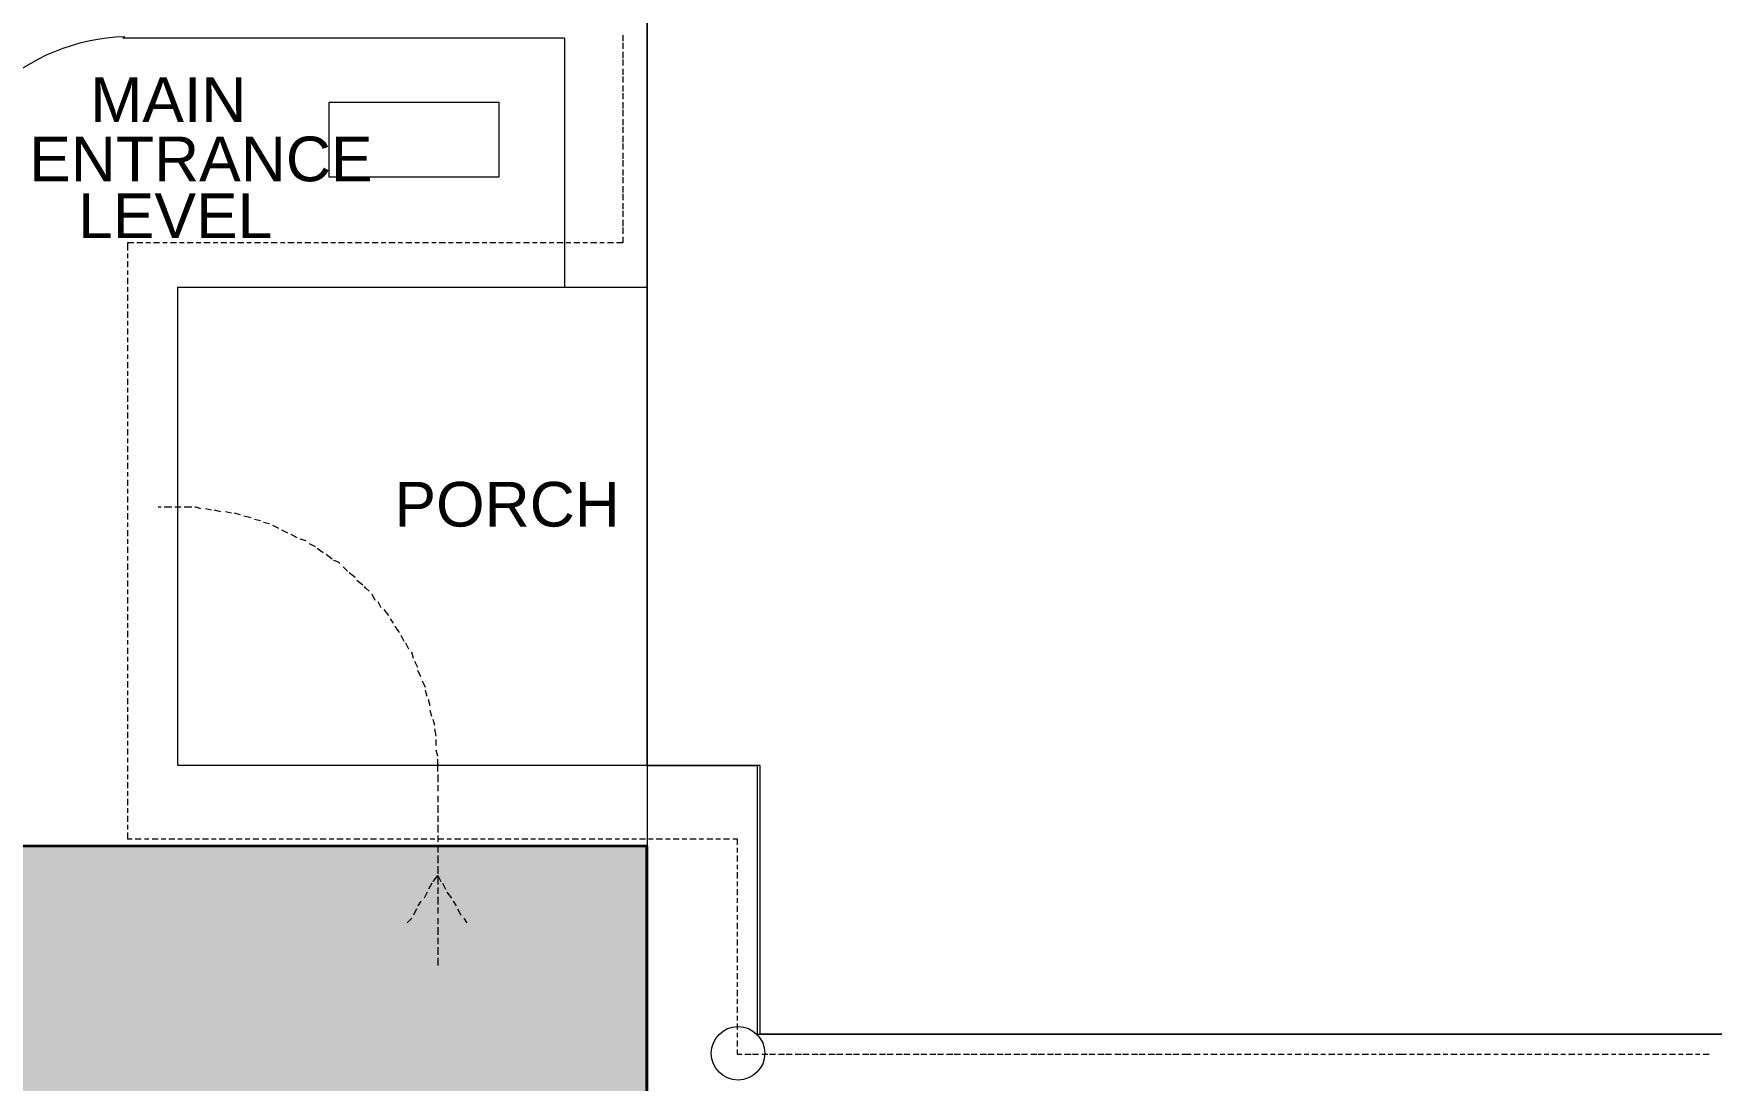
# Model space of a CAD drawing. Header units: inches. Extents: x 1969 to 240164, y 1364 to 46451.
# Drawn here: x 51854 to 55597, y 20250 to 22586 of the extents above; entities that cross this region are included whole.
import ezdxf

# ---------------------------------------------------------------- set-up
doc = ezdxf.new("R2010")
doc.units = ezdxf.units.IN
doc.header["$MEASUREMENT"] = 0
for name, color, linetype in [('PDF_0', 7, 'Continuous'), ('PDF_ESElevation', 7, 'Continuous'), ('PDF_foot path', 7, 'Continuous'), ('PDF_HAT', 7, 'Continuous'), ('PDF_ROAD', 7, 'Continuous'), ('PDF_TEXT', 7, 'Continuous'), ('PDF_THIN', 7, 'Continuous'), ('PDF_TXT', 7, 'Continuous'), ('PDF_Wall', 7, 'Continuous')]:
    doc.layers.add(name, color=color, linetype=linetype)
doc.styles.add('PDF Swiss721BT-LightExtended', font='arial.ttf')

msp = doc.modelspace()

# ---------------------------------------------------------------- hatches: boundary and pattern name
at = {"true_color": 0xfecc66}
h = msp.add_hatch(color=31, dxfattribs=at)
h.dxf.hatch_style = 1
h.paths.add_polyline_path([(40008.3, 27445.2), (39953.1, 27576.4), (40565.8, 27834.4), (40621, 27703.3)])
h.paths.add_polyline_path([(40577.6, 27598.8), (40632.8, 27467.6), (40233.2, 27299.2), (40178, 27430.4)])
edge = h.paths.add_edge_path()
edge.add_line((23706.6, 23889.3), (23706.6, 23685.7))
edge.add_line((23706.6, 23685.7), (21592.3, 23685.7))
edge.add_arc((21564.1, 23607.1), 83.5, 70.25, 109.75)
edge.add_line((21535.9, 23685.7), (21474.3, 23685.7))
edge.add_line((21474.3, 23685.7), (21474.3, 23889.3))
edge.add_line((21474.3, 23889.3), (23706.6, 23889.3))
h.paths.add_polyline_path([(40196.6, 27136.6), (40128.6, 27004), (40083.8, 26760.5), (40108.3, 26579.1), (40179.2, 26411.1), (44054.9, 22879.7), (47494.3, 21707.1), (47774.4, 21648.7), (48167.3, 21655.3), (48593.7, 21785.4), (48790.3, 21898.1), (49229.2, 22267.9), (50678.1, 23493.2), (50859.2, 23699.7), (50983, 23900), (51090.8, 24169.8), (51148, 24487.9), (51993.8, 24488.6), (52290.4, 24048.9), (50849.8, 22717.9), (50714.5, 22526.6), (50622.5, 22254.5), (50606.5, 21925.5), (50606.5, 20998.1), (50696.2, 20675.3), (50766.7, 20544.7), (50964.4, 20319.7), (51058.4, 20250.3), (51196.7, 20206.5), (51389.7, 20233.1), (51523.7, 20325.3), (51622.3, 20503.8), (51622.3, 20773.7), (53221, 20773.7), (53221, 20166.3), (53323.2, 20166.3), (53323.2, 19249.4), (51850.7, 19249.4), (48876.6, 20483.8), (45963.5, 21489.1), (43693.6, 22262.7), (41571.7, 24195.4), (39950.9, 25674.8), (39044.1, 26554.3), (38079.5, 27215.6), (35857, 26162.3), (34994.2, 24093.5), (32860.7, 23926.1), (31214.3, 23858), (28068.1, 23728.3), (26623.6, 23670.7), (26125.1, 23748.9), (24768.5, 23544.4), (23827.6, 23544.4), (23273.3, 23447.3), (21482.5, 23346.7), (20701.9, 23346.7), (19975.8, 23179.6), (18647.9, 23098.7), (18526, 23021.2), (18458.9, 22934.2), (16811.9, 22382), (14065.1, 22382), (10291.7, 22150.2), (10399.9, 23009.2), (14054.9, 23234.2), (16268.8, 23125.1), (16401.4, 23136.9), (16539.8, 23172.8), (17389.5, 23514.9), (18148.7, 23728.4), (18898.7, 23820.5), (19842.9, 23871.6), (20739.4, 24014.8), (22123.3, 24079.5), (22770.9, 24079.5), (23779.9, 24246.6), (24703.7, 24246.6), (25375.2, 24342), (26135.3, 24457.9), (26581.9, 24376.1), (27205.7, 24393.1), (34200.4, 24679.5), (34926.4, 26329.3), (38395.3, 28029.7), (39197.5, 27689.4), (39688.1, 27614.9), (39863, 27631.6), (40107.6, 27695.3), (40153.2, 27713), (40296.7, 27791.6), (40552.7, 27873.4), (40725.6, 27893.1), (40799.6, 27443.2), (40565.9, 27413.6), (40402.5, 27338.4), (40299.1, 27258.4)])

# ---------------------------------------------------------------- linework, layer by layer
at = {"lineweight": 35}
msp.add_lwpolyline([(51389.7, 20233.1), (51523.7, 20325.3), (51622.3, 20503.8), (51622.3, 20773.7), (52062, 20773.7), (53221, 20773.7), (53221, 20166.3)], dxfattribs=at)
msp.add_lwpolyline([(51391.2, 20232.7), (51525.3, 20325), (51623.8, 20503.5), (51623.8, 20773.3), (52063.5, 20773.3), (53222.5, 20773.3), (53222.5, 20166)])
at = {"layer": 'PDF_0', "lineweight": 0}
for points in [[(53539.5, 20356.9), (53539.5, 20356.9)], [(55588.1, 20350.1), (55588.1, 20350.1)]]:
    msp.add_lwpolyline(points, dxfattribs=at)
at = {"layer": 'PDF_ESElevation', "lineweight": 0}
msp.add_lwpolyline([(53222.5, 20953.4), (53222.5, 20166)], dxfattribs=at)
for centre, radius, start, end in [((52072, 22127.7), 601.6, 91.6036, 173.7051), ((52072.1, 22127.7), 451.7, 91.8566, 172.6009)]:
    msp.add_arc(centre, radius, start, end, dxfattribs=at)
at = {"layer": 'PDF_foot path', "lineweight": 0}
msp.add_lwpolyline([(53038.4, 22575.9), (52053.3, 22575.9)], dxfattribs=at)
at = {"layer": 'PDF_HAT', "lineweight": 0}
msp.add_lwpolyline([(53222.5, 24007.6), (53222.5, 21972.6), (53222.5, 20953.4), (53467.9, 20953.4), (53467.9, 20353.5), (54425.8, 20353.5), (54903, 20353.5), (55622.2, 20353.5), (55622.2, 28490.1), (53253.2, 28490.1), (53222.5, 28490.1), (53222.5, 24430.3), (53041.8, 24430.3), (53041.8, 24007.6)], close=True, dxfattribs=at)
msp.add_lwpolyline([(53222.5, 20953.4), (52176, 20953.4), (52176, 22020.3), (53222.5, 22020.3)], dxfattribs=at)
at = {"layer": 'PDF_ROAD', "lineweight": 0}
for points in [[(54040.6, 28490.1), (55622.2, 28490.1), (55622.2, 20353.5), (53474.7, 20353.5), (53474.7, 20953.4), (53222.5, 20953.4), (53222.5, 24007.6), (53041.8, 24007.6), (53041.8, 24430.3), (53222.5, 24430.3), (53222.5, 28040.1)], [(53038.4, 22575.9), (53038.4, 22020.3)]]:
    msp.add_lwpolyline(points, dxfattribs=at)
at = {"layer": 'PDF_THIN', "lineweight": 0}
for points in [[(52138.5, 21529.5), (52131.7, 21529.5)], [(52162.4, 21529.5), (52145.3, 21529.5)], [(52182.8, 21529.5), (52169.2, 21529.5)], [(52206.7, 21529.5), (52189.7, 21529.5)], [(52227.1, 21526.1), (52216.9, 21529.5), (52213.5, 21529.5)], [(52251, 21522.7), (52237.4, 21526.1)], [(52271.5, 21519.2), (52257.8, 21522.7)], [(52295.3, 21515.8), (52281.7, 21519.2)], [(52315.8, 21512.4), (52302.1, 21515.8)], [(52339.6, 21505.6), (52322.6, 21509)], [(52360.1, 21498.8), (52346.5, 21502.2)], [(52380.5, 21492), (52366.9, 21495.4)], [(52401, 21481.8), (52387.4, 21488.6)], [(52421.4, 21471.5), (52407.8, 21478.3)], [(52441.9, 21461.3), (52428.3, 21468.1)], [(52462.3, 21454.5), (52448.7, 21457.9)], [(52482.8, 21440.8), (52469.2, 21447.7)], [(52499.8, 21427.2), (52486.2, 21437.4)], [(52520.3, 21413.6), (52506.7, 21423.8)], [(52537.3, 21403.4), (52533.9, 21406.8), (52523.7, 21410.2)], [(52554.4, 21386.3), (52544.2, 21396.5)], [(52571.4, 21372.7), (52557.8, 21382.9)], [(52588.5, 21355.6), (52574.8, 21365.9)], [(52602.1, 21342), (52595.3, 21348.8), (52591.9, 21352.2)], [(52615.7, 21321.5), (52608.9, 21335.2)], [(52629.4, 21304.5), (52622.6, 21318.1)], [(52646.4, 21287.5), (52636.2, 21301.1)], [(52656.6, 21270.4), (52649.8, 21280.6)], [(52670.3, 21250), (52660.1, 21263.6)], [(52680.5, 21229.5), (52673.7, 21243.1)], [(52690.7, 21212.5), (52683.9, 21226.1)], [(52701, 21192), (52697.6, 21205.6)], [(52711.2, 21171.6), (52704.4, 21185.2)], [(52718, 21151.1), (52711.2, 21164.7)], [(52728.2, 21127.2), (52721.4, 21140.9)], [(52731.6, 21106.8), (52728.2, 21120.4)], [(52738.5, 21086.3), (52735, 21100)], [(52741.9, 21062.5), (52738.5, 21076.1)], [(52748.7, 21042), (52745.3, 21055.7)], [(52752.1, 21018.2), (52748.7, 21035.2)], [(52752.1, 20997.7), (52752.1, 21011.3)], [(52755.5, 20973.9), (52752.1, 20987.5)], [(52755.5, 20939.8), (52755.5, 20956.8), (52755.5, 20967)], [(52755.5, 20932.9), (52755.5, 20915.9)], [(52755.5, 20909.1), (52755.5, 20895.5)], [(52755.5, 20885.2), (52755.5, 20871.6)], [(52755.5, 20864.8), (52755.5, 20847.7)], [(52755.5, 20840.9), (52755.5, 20827.3)], [(52755.5, 20820.5), (52755.5, 20803.4)], [(52755.5, 20796.6), (52755.5, 20783)], [(52755.5, 20772.7), (52755.5, 20759.1)], [(52755.5, 20752.3), (52755.5, 20735.2)], [(52755.5, 20728.4), (52755.5, 20711.4)]]:
    msp.add_lwpolyline(points, dxfattribs=at)
at = {"layer": 'PDF_TXT', "lineweight": 0}
for points in [[(53168, 22582.8), (53168, 22569.1)], [(53168, 22565.7), (53168, 22552.1)], [(53168, 22545.3), (53168, 22531.6)], [(53168, 22528.2), (53168, 22514.6)], [(53168, 22507.8), (53168, 22494.1)], [(53168, 22490.7), (53168, 22477.1)], [(53168, 22470.3), (53168, 22456.6)], [(53168, 22453.2), (53168, 22439.6)], [(53168, 22432.8), (53168, 22419.1)], [(53168, 22415.7), (53168, 22402.1)], [(53168, 22395.3), (53168, 22381.7)], [(53168, 22378.2), (53168, 22364.6)], [(53168, 22357.8), (53168, 22344.2)], [(53168, 22340.7), (53168, 22327.1)], [(53168, 22320.3), (53168, 22306.7)], [(53168, 22303.3), (53168, 22289.6)], [(53168, 22282.8), (53168, 22269.2)], [(53168, 22265.8), (53168, 22252.1)], [(53168, 22245.3), (53168, 22231.7)], [(53168, 22228.3), (53168, 22214.6)], [(53168, 22207.8), (53168, 22194.2)], [(53168, 22190.8), (53168, 22177.1)], [(53168, 22170.3), (53168, 22156.7)], [(53168, 22132.8), (53168, 22119.2), (53154.3, 22119.2)], [(53168, 22153.3), (53168, 22139.6)], [(52077.2, 22119.2), (52063.5, 22119.2), (52063.5, 22102.1)], [(52063.5, 22095.3), (52063.5, 22085.1)], [(52097.6, 22119.2), (52084, 22119.2)], [(52114.7, 22119.2), (52104.4, 22119.2)], [(52135.1, 22119.2), (52121.5, 22119.2)], [(52152.2, 22119.2), (52141.9, 22119.2)], [(52172.6, 22119.2), (52159, 22119.2)], [(52189.7, 22119.2), (52179.4, 22119.2)], [(52210.1, 22119.2), (52196.5, 22119.2)], [(52227.1, 22119.2), (52216.9, 22119.2)], [(52247.6, 22119.2), (52234, 22119.2)], [(52264.6, 22119.2), (52254.4, 22119.2)], [(52285.1, 22119.2), (52271.5, 22119.2)], [(52302.1, 22119.2), (52291.9, 22119.2)], [(52322.6, 22119.2), (52309, 22119.2)], [(52339.6, 22119.2), (52329.4, 22119.2)], [(52360.1, 22119.2), (52346.5, 22119.2)], [(52377.1, 22119.2), (52366.9, 22119.2)], [(52397.6, 22119.2), (52383.9, 22119.2)], [(52414.6, 22119.2), (52404.4, 22119.2)], [(52435.1, 22119.2), (52421.4, 22119.2)], [(52452.1, 22119.2), (52441.9, 22119.2)], [(52472.6, 22119.2), (52458.9, 22119.2)], [(52489.6, 22119.2), (52479.4, 22119.2)], [(52510.1, 22119.2), (52496.4, 22119.2)], [(52527.1, 22119.2), (52516.9, 22119.2)], [(52547.6, 22119.2), (52533.9, 22119.2)], [(52564.6, 22119.2), (52554.4, 22119.2)], [(52585.1, 22119.2), (52571.4, 22119.2)], [(52602.1, 22119.2), (52591.9, 22119.2)], [(52622.6, 22119.2), (52608.9, 22119.2)], [(52639.6, 22119.2), (52629.4, 22119.2)], [(52660.1, 22119.2), (52646.4, 22119.2)], [(52677.1, 22119.2), (52666.9, 22119.2)], [(52697.6, 22119.2), (52683.9, 22119.2)], [(52714.6, 22119.2), (52704.4, 22119.2)], [(52735, 22119.2), (52721.4, 22119.2)], [(52752.1, 22119.2), (52741.9, 22119.2)], [(52772.5, 22119.2), (52758.9, 22119.2)], [(52789.6, 22119.2), (52779.4, 22119.2)], [(52810, 22119.2), (52796.4, 22119.2)], [(52827.1, 22119.2), (52816.9, 22119.2)], [(52847.5, 22119.2), (52833.9, 22119.2)], [(52864.6, 22119.2), (52854.4, 22119.2)], [(52885, 22119.2), (52871.4, 22119.2)], [(52902.1, 22119.2), (52891.8, 22119.2)], [(52922.5, 22119.2), (52908.9, 22119.2)], [(52939.6, 22119.2), (52929.3, 22119.2)], [(52960, 22119.2), (52946.4, 22119.2)], [(52977.1, 22119.2), (52966.8, 22119.2)], [(52997.5, 22119.2), (52983.9, 22119.2)], [(53014.6, 22119.2), (53004.3, 22119.2)], [(53035, 22119.2), (53021.4, 22119.2)], [(53052.1, 22119.2), (53041.8, 22119.2)], [(53072.5, 22119.2), (53058.9, 22119.2)], [(53089.6, 22119.2), (53079.3, 22119.2)], [(53110, 22119.2), (53096.4, 22119.2)], [(53127, 22119.2), (53116.8, 22119.2)], [(53147.5, 22119.2), (53133.9, 22119.2)], [(52063.5, 22078.3), (52063.5, 22064.6)], [(52063.5, 22057.8), (52063.5, 22047.6)], [(52063.5, 22040.8), (52063.5, 22027.1)], [(52063.5, 22020.3), (52063.5, 22010.1)], [(52063.5, 22003.3), (52063.5, 21989.6)], [(52063.5, 21982.8), (52063.5, 21972.6)], [(52063.5, 21965.8), (52063.5, 21952.2)], [(52063.5, 21945.3), (52063.5, 21935.1)], [(52063.5, 21928.3), (52063.5, 21914.7)], [(52063.5, 21907.8), (52063.5, 21897.6)], [(52063.5, 21890.8), (52063.5, 21877.2)], [(52063.5, 21870.3), (52063.5, 21860.1)], [(52063.5, 21853.3), (52063.5, 21839.7)], [(52063.5, 21832.8), (52063.5, 21822.6)], [(52063.5, 21815.8), (52063.5, 21802.2)], [(52063.5, 21795.4), (52063.5, 21785.1)], [(52063.5, 21778.3), (52063.5, 21764.7)], [(52063.5, 21757.9), (52063.5, 21747.6)], [(52063.5, 21740.8), (52063.5, 21727.2)], [(52063.5, 21720.4), (52063.5, 21710.1)], [(52063.5, 21703.3), (52063.5, 21689.7)], [(52063.5, 21682.9), (52063.5, 21672.6)], [(52063.5, 21665.8), (52063.5, 21652.2)], [(52063.5, 21645.4), (52063.5, 21635.1)], [(52063.5, 21628.3), (52063.5, 21614.7)], [(52063.5, 21607.9), (52063.5, 21597.6)], [(52063.5, 21590.8), (52063.5, 21577.2)], [(52063.5, 21570.4), (52063.5, 21560.2)], [(52063.5, 21553.3), (52063.5, 21539.7)], [(52063.5, 21532.9), (52063.5, 21522.7)], [(52063.5, 21515.8), (52063.5, 21502.2)], [(52063.5, 21495.4), (52063.5, 21485.2)], [(52063.5, 21478.3), (52063.5, 21464.7)], [(52063.5, 21457.9), (52063.5, 21447.7)], [(52063.5, 21440.8), (52063.5, 21427.2)], [(52063.5, 21420.4), (52063.5, 21410.2)], [(52063.5, 21403.4), (52063.5, 21389.7)], [(52063.5, 21382.9), (52063.5, 21372.7)], [(52063.5, 21365.9), (52063.5, 21352.2)], [(52063.5, 21345.4), (52063.5, 21335.2)], [(52063.5, 21328.4), (52063.5, 21314.7)], [(52063.5, 21307.9), (52063.5, 21297.7)], [(52063.5, 21290.9), (52063.5, 21277.2)], [(52063.5, 21270.4), (52063.5, 21260.2)], [(52063.5, 21253.4), (52063.5, 21239.7)], [(52063.5, 21232.9), (52063.5, 21222.7)], [(52063.5, 21215.9), (52063.5, 21202.2)], [(52063.5, 21195.4), (52063.5, 21185.2)], [(52063.5, 21178.4), (52063.5, 21164.7)], [(52063.5, 21157.9), (52063.5, 21147.7)], [(52063.5, 21140.9), (52063.5, 21127.2)], [(52063.5, 21120.4), (52063.5, 21110.2)], [(52063.5, 21103.4), (52063.5, 21089.7)], [(52063.5, 21082.9), (52063.5, 21072.7)], [(52063.5, 21065.9), (52063.5, 21052.3)], [(52063.5, 21045.4), (52063.5, 21035.2)], [(52063.5, 21028.4), (52063.5, 21014.8)], [(52063.5, 21007.9), (52063.5, 20997.7)], [(52063.5, 20990.9), (52063.5, 20977.3)], [(52063.5, 20970.4), (52063.5, 20960.2)], [(52063.5, 20953.4), (52063.5, 20939.8)], [(52063.5, 20932.9), (52063.5, 20922.7)], [(52063.5, 20915.9), (52063.5, 20902.3)], [(52063.5, 20895.5), (52063.5, 20885.2)], [(52063.5, 20878.4), (52063.5, 20864.8)], [(52063.5, 20858), (52063.5, 20847.7)], [(52063.5, 20840.9), (52063.5, 20827.3)], [(52063.5, 20820.5), (52063.5, 20810.2)], [(52063.5, 20803.4), (52063.5, 20789.8), (52073.8, 20789.8)], [(52080.6, 20789.8), (52094.2, 20789.8)], [(52101, 20789.8), (52111.3, 20789.8)], [(52118.1, 20789.8), (52131.7, 20789.8)], [(52138.5, 20789.8), (52148.7, 20789.8)], [(52155.6, 20789.8), (52169.2, 20789.8)], [(52176, 20789.8), (52186.2, 20789.8)], [(52193.1, 20789.8), (52206.7, 20789.8)], [(52213.5, 20789.8), (52223.7, 20789.8)], [(52230.6, 20789.8), (52244.2, 20789.8)], [(52251, 20789.8), (52261.2, 20789.8)], [(52268.1, 20789.8), (52281.7, 20789.8)], [(52288.5, 20789.8), (52298.7, 20789.8)], [(52305.5, 20789.8), (52319.2, 20789.8)], [(52326, 20789.8), (52336.2, 20789.8)], [(52343, 20789.8), (52356.7, 20789.8)], [(52363.5, 20789.8), (52373.7, 20789.8)], [(52380.5, 20789.8), (52394.2, 20789.8)], [(52401, 20789.8), (52411.2, 20789.8)], [(52418, 20789.8), (52431.7, 20789.8)], [(52438.5, 20789.8), (52448.7, 20789.8)], [(52455.5, 20789.8), (52469.2, 20789.8)], [(52476, 20789.8), (52486.2, 20789.8)], [(52493, 20789.8), (52506.7, 20789.8)], [(52513.5, 20789.8), (52523.7, 20789.8)], [(52530.5, 20789.8), (52544.2, 20789.8)], [(52551, 20789.8), (52561.2, 20789.8)], [(52568, 20789.8), (52581.7, 20789.8)], [(52588.5, 20789.8), (52598.7, 20789.8)], [(52605.5, 20789.8), (52619.2, 20789.8)], [(52626, 20789.8), (52636.2, 20789.8)], [(52643, 20789.8), (52656.6, 20789.8)], [(52663.5, 20789.8), (52673.7, 20789.8)], [(52680.5, 20789.8), (52694.1, 20789.8)], [(52701, 20789.8), (52711.2, 20789.8)], [(52718, 20789.8), (52731.6, 20789.8)], [(52738.5, 20789.8), (52748.7, 20789.8)], [(52755.5, 20789.8), (52769.1, 20789.8)], [(52776, 20789.8), (52786.2, 20789.8)], [(52793, 20789.8), (52806.6, 20789.8)], [(52813.4, 20789.8), (52823.7, 20789.8)], [(52830.5, 20789.8), (52844.1, 20789.8)], [(52850.9, 20789.8), (52861.2, 20789.8)], [(52868, 20789.8), (52881.6, 20789.8)], [(52888.4, 20789.8), (52898.7, 20789.8)], [(52905.5, 20789.8), (52919.1, 20789.8)], [(52925.9, 20789.8), (52936.2, 20789.8)], [(52943, 20789.8), (52956.6, 20789.8)], [(52963.4, 20789.8), (52973.7, 20789.8)], [(52980.5, 20789.8), (52994.1, 20789.8)], [(53000.9, 20789.8), (53011.2, 20789.8)], [(53018, 20789.8), (53031.6, 20789.8)], [(53038.4, 20789.8), (53048.6, 20789.8)], [(53055.5, 20789.8), (53069.1, 20789.8)], [(53075.9, 20789.8), (53086.1, 20789.8)], [(53093, 20789.8), (53106.6, 20789.8)], [(53113.4, 20789.8), (53123.6, 20789.8)], [(53130.5, 20789.8), (53144.1, 20789.8)], [(53150.9, 20789.8), (53161.1, 20789.8)], [(53168, 20789.8), (53181.6, 20789.8)], [(53188.4, 20789.8), (53198.6, 20789.8)], [(53205.4, 20789.8), (53219.1, 20789.8)], [(53225.9, 20789.8), (53236.1, 20789.8)], [(53242.9, 20789.8), (53256.6, 20789.8)], [(53263.4, 20789.8), (53273.6, 20789.8)], [(53280.4, 20789.8), (53294.1, 20789.8)], [(53300.9, 20789.8), (53311.1, 20789.8)], [(53317.9, 20789.8), (53331.6, 20789.8)], [(53338.4, 20789.8), (53348.6, 20789.8)], [(53355.4, 20789.8), (53369.1, 20789.8)], [(53375.9, 20789.8), (53386.1, 20789.8)], [(53392.9, 20789.8), (53406.6, 20789.8)], [(53413.4, 20789.8), (53423.6, 20789.8), (53423.6, 20776.1)], [(53423.6, 20769.3), (53423.6, 20759.1)], [(53423.6, 20752.3), (53423.6, 20738.7)], [(53423.6, 20731.8), (53423.6, 20721.6)], [(53423.6, 20714.8), (53423.6, 20701.2)], [(53423.6, 20694.3), (53423.6, 20684.1)], [(53423.6, 20677.3), (53423.6, 20663.7)], [(53423.6, 20656.8), (53423.6, 20646.6)], [(53423.6, 20639.8), (53423.6, 20626.2)], [(53423.6, 20619.3), (53423.6, 20609.1)], [(53423.6, 20602.3), (53423.6, 20588.7)], [(53423.6, 20581.9), (53423.6, 20571.6)], [(53423.6, 20564.8), (53423.6, 20551.2)], [(53423.6, 20544.4), (53423.6, 20534.1)], [(53423.6, 20527.3), (53423.6, 20513.7)], [(53423.6, 20506.9), (53423.6, 20496.6)], [(53423.6, 20489.8), (53423.6, 20476.2)], [(53423.6, 20469.4), (53423.6, 20459.1)], [(53423.6, 20452.3), (53423.6, 20438.7)], [(53423.6, 20431.9), (53423.6, 20421.6)], [(53423.6, 20414.8), (53423.6, 20401.2)], [(53423.6, 20394.4), (53423.6, 20384.1)], [(53423.6, 20377.3), (53423.6, 20363.7)], [(53423.6, 20356.9), (53423.6, 20346.7)], [(53423.6, 20339.8), (53423.6, 20326.2)], [(53423.6, 20319.4), (53423.6, 20309.2), (53433.8, 20309.2)], [(53440.6, 20309.2), (53454.3, 20309.2)], [(53457.7, 20309.2), (53471.3, 20309.2)], [(53478.1, 20309.2), (53491.8, 20309.2)], [(53495.2, 20309.2), (53508.8, 20309.2)], [(53515.6, 20309.2), (53529.3, 20309.2)], [(53532.7, 20309.2), (53546.3, 20309.2)], [(53553.1, 20309.2), (53566.8, 20309.2)], [(53570.2, 20309.2), (53583.8, 20309.2)], [(53590.6, 20309.2), (53604.3, 20309.2)], [(53607.7, 20309.2), (53621.3, 20309.2)], [(53628.1, 20309.2), (53641.8, 20309.2)], [(53645.2, 20309.2), (53658.8, 20309.2)], [(53665.6, 20309.2), (53679.3, 20309.2)], [(53682.7, 20309.2), (53696.3, 20309.2)], [(53703.1, 20309.2), (53716.8, 20309.2)], [(53720.2, 20309.2), (53733.8, 20309.2)], [(53740.6, 20309.2), (53754.3, 20309.2)], [(53757.7, 20309.2), (53771.3, 20309.2)], [(53778.1, 20309.2), (53791.7, 20309.2)], [(53795.2, 20309.2), (53808.8, 20309.2)], [(53815.6, 20309.2), (53829.2, 20309.2)], [(53832.7, 20309.2), (53846.3, 20309.2)], [(53853.1, 20309.2), (53866.7, 20309.2)], [(53870.1, 20309.2), (53883.8, 20309.2)], [(53890.6, 20309.2), (53904.2, 20309.2)], [(53907.6, 20309.2), (53921.3, 20309.2)], [(53928.1, 20309.2), (53941.7, 20309.2)], [(53945.1, 20309.2), (53958.8, 20309.2)], [(53965.6, 20309.2), (53979.2, 20309.2)], [(53982.6, 20309.2), (53996.3, 20309.2)], [(54003.1, 20309.2), (54016.7, 20309.2)], [(54020.1, 20309.2), (54033.8, 20309.2)], [(54040.6, 20309.2), (54054.2, 20309.2)], [(54057.6, 20309.2), (54071.3, 20309.2)], [(54078.1, 20309.2), (54091.7, 20309.2)], [(54095.1, 20309.2), (54108.8, 20309.2)], [(54115.6, 20309.2), (54129.2, 20309.2)], [(54132.6, 20309.2), (54146.3, 20309.2)], [(54153.1, 20309.2), (54166.7, 20309.2)], [(54170.1, 20309.2), (54183.7, 20309.2)], [(54190.6, 20309.2), (54204.2, 20309.2)], [(54207.6, 20309.2), (54221.2, 20309.2)], [(54228.1, 20309.2), (54241.7, 20309.2)], [(54245.1, 20309.2), (54258.7, 20309.2)], [(54265.6, 20309.2), (54279.2, 20309.2)], [(54282.6, 20309.2), (54296.2, 20309.2)], [(54303.1, 20309.2), (54316.7, 20309.2)], [(54320.1, 20309.2), (54333.7, 20309.2)], [(54340.5, 20309.2), (54354.2, 20309.2)], [(54357.6, 20309.2), (54371.2, 20309.2)], [(54378, 20309.2), (54391.7, 20309.2)], [(54395.1, 20309.2), (54408.7, 20309.2)], [(54415.5, 20309.2), (54425.8, 20309.2), (54436, 20309.2)], [(54442.8, 20309.2), (54456.4, 20309.2)], [(54463.3, 20309.2), (54473.5, 20309.2)], [(54480.3, 20309.2), (54493.9, 20309.2)], [(54500.8, 20309.2), (54511, 20309.2)], [(54517.8, 20309.2), (54531.4, 20309.2)], [(54538.3, 20309.2), (54548.5, 20309.2)], [(54555.3, 20309.2), (54568.9, 20309.2)], [(54575.8, 20309.2), (54586, 20309.2)], [(54592.8, 20309.2), (54606.4, 20309.2)], [(54613.2, 20309.2), (54623.5, 20309.2)], [(54630.3, 20309.2), (54643.9, 20309.2)], [(54650.7, 20309.2), (54661, 20309.2)], [(54667.8, 20309.2), (54681.4, 20309.2)], [(54688.2, 20309.2), (54698.5, 20309.2)], [(54705.3, 20309.2), (54718.9, 20309.2)], [(54725.7, 20309.2), (54736, 20309.2)], [(54742.8, 20309.2), (54756.4, 20309.2)], [(54763.2, 20309.2), (54773.5, 20309.2)], [(54780.3, 20309.2), (54793.9, 20309.2)], [(54800.7, 20309.2), (54811, 20309.2)], [(54817.8, 20309.2), (54831.4, 20309.2)], [(54838.2, 20309.2), (54848.4, 20309.2)], [(54855.3, 20309.2), (54868.9, 20309.2)], [(54875.7, 20309.2), (54885.9, 20309.2)], [(54892.8, 20309.2), (54903, 20309.2), (54916.6, 20309.2)], [(54923.4, 20309.2), (54933.7, 20309.2)], [(54940.5, 20309.2), (54954.1, 20309.2)], [(54960.9, 20309.2), (54971.2, 20309.2)], [(54978, 20309.2), (54991.6, 20309.2)], [(54998.4, 20309.2), (55008.7, 20309.2)], [(55015.5, 20309.2), (55029.1, 20309.2)], [(55035.9, 20309.2), (55046.2, 20309.2)], [(55053, 20309.2), (55066.6, 20309.2)], [(55073.4, 20309.2), (55083.6, 20309.2)], [(55090.5, 20309.2), (55104.1, 20309.2)], [(55110.9, 20309.2), (55121.1, 20309.2)], [(55128, 20309.2), (55141.6, 20309.2)], [(55148.4, 20309.2), (55158.6, 20309.2)], [(55165.5, 20309.2), (55179.1, 20309.2)], [(55185.9, 20309.2), (55196.1, 20309.2)], [(55203, 20309.2), (55216.6, 20309.2)], [(55223.4, 20309.2), (55233.6, 20309.2)], [(55240.4, 20309.2), (55254.1, 20309.2)], [(55260.9, 20309.2), (55271.1, 20309.2)], [(55277.9, 20309.2), (55291.6, 20309.2)], [(55298.4, 20309.2), (55308.6, 20309.2)], [(55315.4, 20309.2), (55329.1, 20309.2)], [(55335.9, 20309.2), (55346.1, 20309.2)], [(55352.9, 20309.2), (55366.6, 20309.2)], [(55373.4, 20309.2), (55383.6, 20309.2)], [(55390.4, 20309.2), (55404.1, 20309.2)], [(55410.9, 20309.2), (55421.1, 20309.2)], [(55427.9, 20309.2), (55441.6, 20309.2)], [(55448.4, 20309.2), (55458.6, 20309.2)], [(55465.4, 20309.2), (55479.1, 20309.2)], [(55485.9, 20309.2), (55496.1, 20309.2)], [(55502.9, 20309.2), (55516.6, 20309.2)], [(55523.4, 20309.2), (55533.6, 20309.2)], [(55540.4, 20309.2), (55554.1, 20309.2)], [(55560.9, 20309.2), (55571.1, 20309.2)], [(55577.9, 20309.2), (55591.5, 20309.2)]]:
    msp.add_lwpolyline(points, dxfattribs=at)
at = {"layer": 'PDF_Wall', "lineweight": 0}
msp.add_lwpolyline([(52513.5, 22432.8), (52891.8, 22432.8), (52891.8, 22265.8), (52513.5, 22265.8)], close=True, dxfattribs=at)
for points in [[(52745.3, 20694.3), (52755.5, 20708), (52755.5, 20687.5)], [(52755.5, 20708), (52762.3, 20694.3)], [(52731.6, 20670.5), (52724.8, 20656.8)], [(52741.9, 20690.9), (52735, 20677.3)], [(52755.5, 20680.7), (52755.5, 20667.1)], [(52765.7, 20690.9), (52772.5, 20677.3)], [(52776, 20670.5), (52786.2, 20656.8)], [(52707.8, 20633), (52701, 20619.3)], [(52718, 20650), (52711.2, 20639.8)], [(52755.5, 20660.3), (52755.5, 20643.2)], [(52755.5, 20636.4), (52755.5, 20622.8)], [(52789.6, 20650), (52796.4, 20639.8)], [(52799.8, 20633), (52806.6, 20619.3)], [(52697.6, 20612.5), (52687.3, 20602.3)], [(52755.5, 20612.5), (52755.5, 20598.9)], [(52755.5, 20592.1), (52755.5, 20575)], [(52813.4, 20612.5), (52820.3, 20602.3)], [(52755.5, 20568.2), (52755.5, 20554.6)], [(52755.5, 20547.8), (52755.5, 20530.7)], [(52755.5, 20523.9), (52755.5, 20506.9)]]:
    msp.add_lwpolyline(points, dxfattribs=at)
msp.add_circle((53425.3, 20310.9), 59.7, dxfattribs=at)

# ---------------------------------------------------------------- texts
at = {"layer": 'PDF_TEXT', "char_height": 99.7, "attachment_point": 4, "style": 'PDF Swiss721BT-LightExtended'}
for s, insert in [('MAIN', (51980.4, 22438.7)), ('ENTRANCE', (51844.1, 22305.7)), ('LEVEL', (51953.1, 22179.6)), ('PORCH', (52658.8, 21535.3))]:
    msp.add_mtext(s, dxfattribs=dict(at, insert=insert))

doc.saveas('drawing.dxf')
